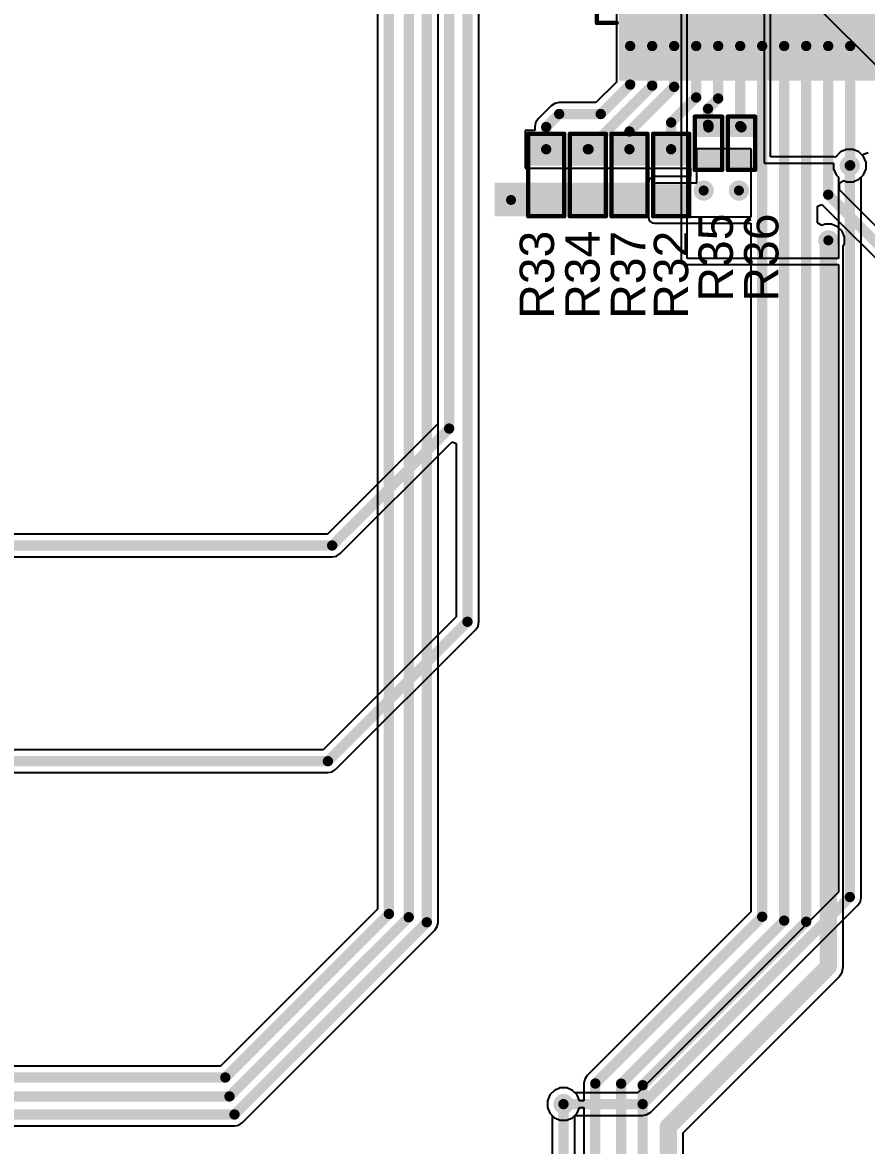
# Model space of a CAD drawing. Header units: millimetres. Extents: x -3 to 175, y -4 to 177.
# Drawn here: x 54.73 to 79.66, y 109.22 to 142.41 of the extents above; entities that cross this region are included whole.
import ezdxf

# ---------------------------------------------------------------- set-up
doc = ezdxf.new("R2010")
doc.units = ezdxf.units.MM
for name, color, linetype in [('BottomLayer', 5, 'Continuous'), ('TopLayer', 1, 'Continuous'), ('TopOverlay', 2, 'Continuous'), ('TopPaste', 8, 'Continuous'), ('TopSolder', 216, 'Continuous'), ('ViaHoleLayer', 16, 'Continuous')]:
    doc.layers.add(name, color=color, linetype=linetype)
doc.styles.add('Arial', font='', dxfattribs={"height": 0.2})
doc.styles.get('Arial').set_extended_font_data('Arial')

# ---------------------------------------------------------------- blocks, each defined once
blk = doc.blocks.new('R___0603_23')
at = {"layer": 'TopLayer'}
for points in [[(-0.381, 0.4445), (-0.381, -0.4445), (-1.143, -0.4445), (-1.143, 0.4445)], [(1.143, 0.4445), (1.143, -0.4445), (0.381, -0.4445), (0.381, 0.4445)]]:
    blk.add_hatch(color=1, dxfattribs=at).paths.add_polyline_path(points)
at = {"layer": 'TopPaste'}
for points in [[(-0.381, 0.4445), (-0.381, -0.4445), (-1.143, -0.4445), (-1.143, 0.4445)], [(1.143, 0.4445), (1.143, -0.4445), (0.381, -0.4445), (0.381, 0.4445)]]:
    blk.add_hatch(color=8, dxfattribs=at).paths.add_polyline_path(points)
at = {"layer": 'TopSolder'}
for points in [[(-0.2794, 0.5461), (-0.2794, -0.5461), (-1.2446, -0.5461), (-1.2446, 0.5461)], [(1.2446, 0.5461), (1.2446, -0.5461), (0.2794, -0.5461), (0.2794, 0.5461)]]:
    blk.add_hatch(color=216, dxfattribs=at).paths.add_polyline_path(points)
at = {"layer": 'TopOverlay', "const_width": 0.127}
for points in [[(-1.2192, -0.5334), (-1.2192, 0.5334)], [(1.2192, 0.5334), (-1.2192, 0.5334)], [(1.2192, -0.5334), (1.2192, 0.5334)], [(1.2192, -0.5334), (-1.2192, -0.5334)]]:
    blk.add_lwpolyline(points, dxfattribs=at)
at = {"layer": 'TopOverlay', "const_width": 0.0635}
for points in [[(-1.25095, 0.5334, 1), (-1.18745, 0.5334, 1)], [(-1.25095, 0.5334, 1), (-1.18745, 0.5334, 1)], [(1.18745, 0.5334, 1), (1.25095, 0.5334, 1)], [(1.18745, 0.5334, 1), (1.25095, 0.5334, 1)], [(-1.25095, -0.5334, 1), (-1.18745, -0.5334, 1)], [(-1.25095, -0.5334, 1), (-1.18745, -0.5334, 1)], [(1.18745, -0.5334, 1), (1.25095, -0.5334, 1)], [(1.18745, -0.5334, 1), (1.25095, -0.5334, 1)]]:
    blk.add_lwpolyline(points, format="xyb", close=True, dxfattribs=at)
blk = doc.blocks.new('R___0603_24')
at = {"layer": 'TopLayer'}
for points in [[(-0.381, 0.4445), (-0.381, -0.4445), (-1.143, -0.4445), (-1.143, 0.4445)], [(1.143, 0.4445), (1.143, -0.4445), (0.381, -0.4445), (0.381, 0.4445)]]:
    blk.add_hatch(color=1, dxfattribs=at).paths.add_polyline_path(points)
at = {"layer": 'TopPaste'}
for points in [[(-0.381, 0.4445), (-0.381, -0.4445), (-1.143, -0.4445), (-1.143, 0.4445)], [(1.143, 0.4445), (1.143, -0.4445), (0.381, -0.4445), (0.381, 0.4445)]]:
    blk.add_hatch(color=8, dxfattribs=at).paths.add_polyline_path(points)
at = {"layer": 'TopSolder'}
for points in [[(-0.2794, 0.5461), (-0.2794, -0.5461), (-1.2446, -0.5461), (-1.2446, 0.5461)], [(1.2446, 0.5461), (1.2446, -0.5461), (0.2794, -0.5461), (0.2794, 0.5461)]]:
    blk.add_hatch(color=216, dxfattribs=at).paths.add_polyline_path(points)
at = {"layer": 'TopOverlay', "const_width": 0.127}
for points in [[(-1.2192, -0.5334), (-1.2192, 0.5334)], [(1.2192, 0.5334), (-1.2192, 0.5334)], [(1.2192, -0.5334), (1.2192, 0.5334)], [(1.2192, -0.5334), (-1.2192, -0.5334)]]:
    blk.add_lwpolyline(points, dxfattribs=at)
at = {"layer": 'TopOverlay', "const_width": 0.0635}
for points in [[(-1.25095, 0.5334, 1), (-1.18745, 0.5334, 1)], [(-1.25095, 0.5334, 1), (-1.18745, 0.5334, 1)], [(1.18745, 0.5334, 1), (1.25095, 0.5334, 1)], [(1.18745, 0.5334, 1), (1.25095, 0.5334, 1)], [(-1.25095, -0.5334, 1), (-1.18745, -0.5334, 1)], [(-1.25095, -0.5334, 1), (-1.18745, -0.5334, 1)], [(1.18745, -0.5334, 1), (1.25095, -0.5334, 1)], [(1.18745, -0.5334, 1), (1.25095, -0.5334, 1)]]:
    blk.add_lwpolyline(points, format="xyb", close=True, dxfattribs=at)
blk = doc.blocks.new('R___0603_25')
at = {"layer": 'TopLayer'}
for points in [[(-0.381, 0.4445), (-0.381, -0.4445), (-1.143, -0.4445), (-1.143, 0.4445)], [(1.143, 0.4445), (1.143, -0.4445), (0.381, -0.4445), (0.381, 0.4445)]]:
    blk.add_hatch(color=1, dxfattribs=at).paths.add_polyline_path(points)
at = {"layer": 'TopPaste'}
for points in [[(-0.381, 0.4445), (-0.381, -0.4445), (-1.143, -0.4445), (-1.143, 0.4445)], [(1.143, 0.4445), (1.143, -0.4445), (0.381, -0.4445), (0.381, 0.4445)]]:
    blk.add_hatch(color=8, dxfattribs=at).paths.add_polyline_path(points)
at = {"layer": 'TopSolder'}
for points in [[(-0.2794, 0.5461), (-0.2794, -0.5461), (-1.2446, -0.5461), (-1.2446, 0.5461)], [(1.2446, 0.5461), (1.2446, -0.5461), (0.2794, -0.5461), (0.2794, 0.5461)]]:
    blk.add_hatch(color=216, dxfattribs=at).paths.add_polyline_path(points)
at = {"layer": 'TopOverlay', "const_width": 0.127}
for points in [[(-1.2192, -0.5334), (-1.2192, 0.5334)], [(1.2192, 0.5334), (-1.2192, 0.5334)], [(1.2192, -0.5334), (1.2192, 0.5334)], [(1.2192, -0.5334), (-1.2192, -0.5334)]]:
    blk.add_lwpolyline(points, dxfattribs=at)
at = {"layer": 'TopOverlay', "const_width": 0.0635}
for points in [[(-1.25095, 0.5334, 1), (-1.18745, 0.5334, 1)], [(-1.25095, 0.5334, 1), (-1.18745, 0.5334, 1)], [(1.18745, 0.5334, 1), (1.25095, 0.5334, 1)], [(1.18745, 0.5334, 1), (1.25095, 0.5334, 1)], [(-1.25095, -0.5334, 1), (-1.18745, -0.5334, 1)], [(-1.25095, -0.5334, 1), (-1.18745, -0.5334, 1)], [(1.18745, -0.5334, 1), (1.25095, -0.5334, 1)], [(1.18745, -0.5334, 1), (1.25095, -0.5334, 1)]]:
    blk.add_lwpolyline(points, format="xyb", close=True, dxfattribs=at)
blk = doc.blocks.new('R___0603_26')
at = {"layer": 'TopLayer'}
for points in [[(-0.381, 0.4445), (-0.381, -0.4445), (-1.143, -0.4445), (-1.143, 0.4445)], [(1.143, 0.4445), (1.143, -0.4445), (0.381, -0.4445), (0.381, 0.4445)]]:
    blk.add_hatch(color=1, dxfattribs=at).paths.add_polyline_path(points)
at = {"layer": 'TopPaste'}
for points in [[(-0.381, 0.4445), (-0.381, -0.4445), (-1.143, -0.4445), (-1.143, 0.4445)], [(1.143, 0.4445), (1.143, -0.4445), (0.381, -0.4445), (0.381, 0.4445)]]:
    blk.add_hatch(color=8, dxfattribs=at).paths.add_polyline_path(points)
at = {"layer": 'TopSolder'}
for points in [[(-0.2794, 0.5461), (-0.2794, -0.5461), (-1.2446, -0.5461), (-1.2446, 0.5461)], [(1.2446, 0.5461), (1.2446, -0.5461), (0.2794, -0.5461), (0.2794, 0.5461)]]:
    blk.add_hatch(color=216, dxfattribs=at).paths.add_polyline_path(points)
at = {"layer": 'TopOverlay', "const_width": 0.127}
for points in [[(-1.2192, -0.5334), (-1.2192, 0.5334)], [(1.2192, 0.5334), (-1.2192, 0.5334)], [(1.2192, -0.5334), (1.2192, 0.5334)], [(1.2192, -0.5334), (-1.2192, -0.5334)]]:
    blk.add_lwpolyline(points, dxfattribs=at)
at = {"layer": 'TopOverlay', "const_width": 0.0635}
for points in [[(-1.25095, 0.5334, 1), (-1.18745, 0.5334, 1)], [(-1.25095, 0.5334, 1), (-1.18745, 0.5334, 1)], [(1.18745, 0.5334, 1), (1.25095, 0.5334, 1)], [(1.18745, 0.5334, 1), (1.25095, 0.5334, 1)], [(-1.25095, -0.5334, 1), (-1.18745, -0.5334, 1)], [(-1.25095, -0.5334, 1), (-1.18745, -0.5334, 1)], [(1.18745, -0.5334, 1), (1.25095, -0.5334, 1)], [(1.18745, -0.5334, 1), (1.25095, -0.5334, 1)]]:
    blk.add_lwpolyline(points, format="xyb", close=True, dxfattribs=at)
blk = doc.blocks.new('SSOP_28_208____49')
at = {"layer": 'TopLayer'}
for points in [[(-4.325, 4.45), (-2.475, 4.45), (-2.475, 4), (-4.325, 4)], [(2.475, 4.45), (4.325, 4.45), (4.325, 4), (2.475, 4)], [(-4.325, 3.8), (-2.475, 3.8), (-2.475, 3.35), (-4.325, 3.35)], [(2.475, 3.8), (4.325, 3.8), (4.325, 3.35), (2.475, 3.35)], [(-4.325, 3.15), (-2.475, 3.15), (-2.475, 2.7), (-4.325, 2.7)], [(2.475, 3.15), (4.325, 3.15), (4.325, 2.7), (2.475, 2.7)], [(-4.325, 2.5), (-2.475, 2.5), (-2.475, 2.05), (-4.325, 2.05)], [(2.475, 2.5), (4.325, 2.5), (4.325, 2.05), (2.475, 2.05)], [(-4.325, 1.85), (-2.475, 1.85), (-2.475, 1.4), (-4.325, 1.4)], [(2.475, 1.85), (4.325, 1.85), (4.325, 1.4), (2.475, 1.4)], [(-4.325, 1.2), (-2.475, 1.2), (-2.475, 0.75), (-4.325, 0.75)], [(2.475, 1.2), (4.325, 1.2), (4.325, 0.75), (2.475, 0.75)], [(-4.325, 0.55), (-2.475, 0.55), (-2.475, 0.1), (-4.325, 0.1)], [(2.475, 0.55), (4.325, 0.55), (4.325, 0.1), (2.475, 0.1)], [(-4.325, -0.1), (-2.475, -0.1), (-2.475, -0.55), (-4.325, -0.55)], [(2.475, -0.1), (4.325, -0.1), (4.325, -0.55), (2.475, -0.55)], [(-4.325, -0.75), (-2.475, -0.75), (-2.475, -1.2), (-4.325, -1.2)], [(2.475, -0.75), (4.325, -0.75), (4.325, -1.2), (2.475, -1.2)], [(-4.325, -1.4), (-2.475, -1.4), (-2.475, -1.85), (-4.325, -1.85)], [(2.475, -1.4), (4.325, -1.4), (4.325, -1.85), (2.475, -1.85)], [(-4.325, -2.05), (-2.475, -2.05), (-2.475, -2.5), (-4.325, -2.5)], [(2.475, -2.05), (4.325, -2.05), (4.325, -2.5), (2.475, -2.5)], [(-4.325, -2.7), (-2.475, -2.7), (-2.475, -3.15), (-4.325, -3.15)], [(2.475, -2.7), (4.325, -2.7), (4.325, -3.15), (2.475, -3.15)], [(-4.325, -3.35), (-2.475, -3.35), (-2.475, -3.8), (-4.325, -3.8)], [(2.475, -3.35), (4.325, -3.35), (4.325, -3.8), (2.475, -3.8)], [(-4.325, -4), (-2.475, -4), (-2.475, -4.45), (-4.325, -4.45)], [(2.475, -4), (4.325, -4), (4.325, -4.45), (2.475, -4.45)]]:
    blk.add_hatch(color=1, dxfattribs=at).paths.add_polyline_path(points)
at = {"layer": 'TopOverlay'}
blk.add_hatch(color=2, dxfattribs=at).paths.add_polyline_path([(-2.667, 3.987), (-2.413, 3.987), (-2.413, 4.444), (-2.667, 4.444)])
at = {"layer": 'TopPaste'}
for points in [[(-4.325, 4.45), (-2.475, 4.45), (-2.475, 4), (-4.325, 4)], [(2.475, 4.45), (4.325, 4.45), (4.325, 4), (2.475, 4)], [(-4.325, 3.8), (-2.475, 3.8), (-2.475, 3.35), (-4.325, 3.35)], [(2.475, 3.8), (4.325, 3.8), (4.325, 3.35), (2.475, 3.35)], [(-4.325, 3.15), (-2.475, 3.15), (-2.475, 2.7), (-4.325, 2.7)], [(2.475, 3.15), (4.325, 3.15), (4.325, 2.7), (2.475, 2.7)], [(-4.325, 2.5), (-2.475, 2.5), (-2.475, 2.05), (-4.325, 2.05)], [(2.475, 2.5), (4.325, 2.5), (4.325, 2.05), (2.475, 2.05)], [(-4.325, 1.85), (-2.475, 1.85), (-2.475, 1.4), (-4.325, 1.4)], [(2.475, 1.85), (4.325, 1.85), (4.325, 1.4), (2.475, 1.4)], [(-4.325, 1.2), (-2.475, 1.2), (-2.475, 0.75), (-4.325, 0.75)], [(2.475, 1.2), (4.325, 1.2), (4.325, 0.75), (2.475, 0.75)], [(-4.325, 0.55), (-2.475, 0.55), (-2.475, 0.1), (-4.325, 0.1)], [(2.475, 0.55), (4.325, 0.55), (4.325, 0.1), (2.475, 0.1)], [(-4.325, -0.1), (-2.475, -0.1), (-2.475, -0.55), (-4.325, -0.55)], [(2.475, -0.1), (4.325, -0.1), (4.325, -0.55), (2.475, -0.55)], [(-4.325, -0.75), (-2.475, -0.75), (-2.475, -1.2), (-4.325, -1.2)], [(2.475, -0.75), (4.325, -0.75), (4.325, -1.2), (2.475, -1.2)], [(-4.325, -1.4), (-2.475, -1.4), (-2.475, -1.85), (-4.325, -1.85)], [(2.475, -1.4), (4.325, -1.4), (4.325, -1.85), (2.475, -1.85)], [(-4.325, -2.05), (-2.475, -2.05), (-2.475, -2.5), (-4.325, -2.5)], [(2.475, -2.05), (4.325, -2.05), (4.325, -2.5), (2.475, -2.5)], [(-4.325, -2.7), (-2.475, -2.7), (-2.475, -3.15), (-4.325, -3.15)], [(2.475, -2.7), (4.325, -2.7), (4.325, -3.15), (2.475, -3.15)], [(-4.325, -3.35), (-2.475, -3.35), (-2.475, -3.8), (-4.325, -3.8)], [(2.475, -3.35), (4.325, -3.35), (4.325, -3.8), (2.475, -3.8)], [(-4.325, -4), (-2.475, -4), (-2.475, -4.45), (-4.325, -4.45)], [(2.475, -4), (4.325, -4), (4.325, -4.45), (2.475, -4.45)]]:
    blk.add_hatch(color=8, dxfattribs=at).paths.add_polyline_path(points)
at = {"layer": 'TopSolder'}
for points in [[(-4.427, 4.552), (-2.373, 4.552), (-2.373, 3.898), (-4.427, 3.898)], [(2.373, 4.552), (4.427, 4.552), (4.427, 3.898), (2.373, 3.898)], [(-4.427, 3.902), (-2.373, 3.902), (-2.373, 3.248), (-4.427, 3.248)], [(2.373, 3.902), (4.427, 3.902), (4.427, 3.248), (2.373, 3.248)], [(-4.427, 3.252), (-2.373, 3.252), (-2.373, 2.598), (-4.427, 2.598)], [(2.373, 3.252), (4.427, 3.252), (4.427, 2.598), (2.373, 2.598)], [(-4.427, 2.602), (-2.373, 2.602), (-2.373, 1.948), (-4.427, 1.948)], [(2.373, 2.602), (4.427, 2.602), (4.427, 1.948), (2.373, 1.948)], [(-4.427, 1.952), (-2.373, 1.952), (-2.373, 1.298), (-4.427, 1.298)], [(2.373, 1.952), (4.427, 1.952), (4.427, 1.298), (2.373, 1.298)], [(-4.427, 1.302), (-2.373, 1.302), (-2.373, 0.648), (-4.427, 0.648)], [(2.373, 1.302), (4.427, 1.302), (4.427, 0.648), (2.373, 0.648)], [(-4.427, 0.652), (-2.373, 0.652), (-2.373, -0.002), (-4.427, -0.002)], [(2.373, 0.652), (4.427, 0.652), (4.427, -0.002), (2.373, -0.002)], [(-4.427, 0.002), (-2.373, 0.002), (-2.373, -0.652), (-4.427, -0.652)], [(2.373, 0.002), (4.427, 0.002), (4.427, -0.652), (2.373, -0.652)], [(-4.427, -0.648), (-2.373, -0.648), (-2.373, -1.302), (-4.427, -1.302)], [(2.373, -0.648), (4.427, -0.648), (4.427, -1.302), (2.373, -1.302)], [(-4.427, -1.298), (-2.373, -1.298), (-2.373, -1.952), (-4.427, -1.952)], [(2.373, -1.298), (4.427, -1.298), (4.427, -1.952), (2.373, -1.952)], [(-4.427, -1.948), (-2.373, -1.948), (-2.373, -2.602), (-4.427, -2.602)], [(2.373, -1.948), (4.427, -1.948), (4.427, -2.602), (2.373, -2.602)], [(-4.427, -2.598), (-2.373, -2.598), (-2.373, -3.252), (-4.427, -3.252)], [(2.373, -2.598), (4.427, -2.598), (4.427, -3.252), (2.373, -3.252)], [(-4.427, -3.248), (-2.373, -3.248), (-2.373, -3.902), (-4.427, -3.902)], [(2.373, -3.248), (4.427, -3.248), (4.427, -3.902), (2.373, -3.902)], [(-4.427, -3.898), (-2.373, -3.898), (-2.373, -4.552), (-4.427, -4.552)], [(2.373, -3.898), (4.427, -3.898), (4.427, -4.552), (2.373, -4.552)]]:
    blk.add_hatch(color=216, dxfattribs=at).paths.add_polyline_path(points)
at = {"layer": 'TopOverlay'}
for points, const_width in [([(2.718, 5.207), (-2.718, 5.207)], 0.127), ([(-2.718, 4.623), (-2.718, 5.207)], 0.127), ([(2.718, 4.623), (2.718, 5.207)], 0.127), ([(-4.343, 4.115), (-4.343, 4.369)], 0.2), ([(-4.216, 4.242), (-4.343, 4.369)], 0.2), ([(-4.343, 4.115), (-4.216, 4.242)], 0.2), ([(-2.718, -5.207), (-2.718, -4.623)], 0.127), ([(2.718, -5.207), (2.718, -4.623)], 0.127), ([(2.718, -5.207), (-2.718, -5.207)], 0.127)]:
    blk.add_lwpolyline(points, dxfattribs=dict(at, const_width=const_width))
for points, const_width in [([(-2.75, 5.207, 1), (-2.686, 5.207, 1)], 0.0635), ([(-2.75, 5.207, 1), (-2.686, 5.207, 1)], 0.0635), ([(2.686, 5.207, 1), (2.75, 5.207, 1)], 0.0635), ([(2.686, 5.207, 1), (2.75, 5.207, 1)], 0.0635), ([(-2.75, 4.623, 1), (-2.686, 4.623, 1)], 0.0635), ([(2.686, 4.623, 1), (2.75, 4.623, 1)], 0.0635), ([(-4.393, 4.369, 1), (-4.293, 4.369, 1)], 0.1), ([(-4.393, 4.369, 1), (-4.293, 4.369, 1)], 0.1), ([(-4.266, 4.242, 1), (-4.166, 4.242, 1)], 0.1), ([(-4.266, 4.242, 1), (-4.166, 4.242, 1)], 0.1), ([(-4.393, 4.115, 1), (-4.293, 4.115, 1)], 0.1), ([(-4.393, 4.115, 1), (-4.293, 4.115, 1)], 0.1), ([(-2.75, -4.623, 1), (-2.686, -4.623, 1)], 0.0635), ([(2.686, -4.623, 1), (2.75, -4.623, 1)], 0.0635), ([(-2.75, -5.207, 1), (-2.686, -5.207, 1)], 0.0635), ([(-2.75, -5.207, 1), (-2.686, -5.207, 1)], 0.0635), ([(2.686, -5.207, 1), (2.75, -5.207, 1)], 0.0635), ([(2.686, -5.207, 1), (2.75, -5.207, 1)], 0.0635)]:
    blk.add_lwpolyline(points, format="xyb", close=True, dxfattribs=dict(at, const_width=const_width))
blk = doc.blocks.new('R___0402_64')
at = {"layer": 'TopLayer'}
for points in [[(-0.699, -0.318), (-0.699, 0.317), (-0.241, 0.317), (-0.241, -0.318)], [(0.241, -0.318), (0.241, 0.317), (0.699, 0.317), (0.699, -0.318)]]:
    blk.add_hatch(color=1, dxfattribs=at).paths.add_polyline_path(points)
at = {"layer": 'TopPaste'}
for points in [[(-0.699, -0.318), (-0.699, 0.317), (-0.241, 0.317), (-0.241, -0.318)], [(0.241, -0.318), (0.241, 0.317), (0.699, 0.317), (0.699, -0.318)]]:
    blk.add_hatch(color=8, dxfattribs=at).paths.add_polyline_path(points)
at = {"layer": 'TopSolder'}
for points in [[(-0.754, -0.373), (-0.754, 0.373), (-0.186, 0.373), (-0.186, -0.373)], [(0.186, -0.373), (0.186, 0.373), (0.754, 0.373), (0.754, -0.373)]]:
    blk.add_hatch(color=216, dxfattribs=at).paths.add_polyline_path(points)
at = {"layer": 'TopOverlay'}
for points, const_width in [([(-0.787, -0.406), (-0.787, 0.406)], 0.127), ([(0.787, 0.406), (-0.787, 0.406)], 0.127), ([(0.787, -0.406), (0.787, 0.406)], 0.127), ([(0.787, -0.406), (-0.787, -0.406)], 0.127), ([(0.813, -0.432), (-0.813, -0.432)], 0.00323)]:
    blk.add_lwpolyline(points, dxfattribs=dict(at, const_width=const_width))
for points, const_width in [([(-0.819, 0.406, 1), (-0.756, 0.406, 1)], 0.0635), ([(-0.819, 0.406, 1), (-0.756, 0.406, 1)], 0.0635), ([(0.756, 0.406, 1), (0.819, 0.406, 1)], 0.0635), ([(0.756, 0.406, 1), (0.819, 0.406, 1)], 0.0635), ([(-0.819, -0.406, 1), (-0.756, -0.406, 1)], 0.0635), ([(-0.819, -0.406, 1), (-0.756, -0.406, 1)], 0.0635), ([(-0.814, -0.432, 1), (-0.812, -0.432, 1)], 0.00161), ([(0.756, -0.406, 1), (0.819, -0.406, 1)], 0.0635), ([(0.756, -0.406, 1), (0.819, -0.406, 1)], 0.0635), ([(0.812, -0.432, 1), (0.814, -0.432, 1)], 0.00161)]:
    blk.add_lwpolyline(points, format="xyb", close=True, dxfattribs=dict(at, const_width=const_width))
blk = doc.blocks.new('R___0402_65')
at = {"layer": 'TopLayer'}
for points in [[(-0.699, -0.318), (-0.699, 0.317), (-0.241, 0.317), (-0.241, -0.318)], [(0.241, -0.318), (0.241, 0.317), (0.699, 0.317), (0.699, -0.318)]]:
    blk.add_hatch(color=1, dxfattribs=at).paths.add_polyline_path(points)
at = {"layer": 'TopPaste'}
for points in [[(-0.699, -0.318), (-0.699, 0.317), (-0.241, 0.317), (-0.241, -0.318)], [(0.241, -0.318), (0.241, 0.317), (0.699, 0.317), (0.699, -0.318)]]:
    blk.add_hatch(color=8, dxfattribs=at).paths.add_polyline_path(points)
at = {"layer": 'TopSolder'}
for points in [[(-0.754, -0.373), (-0.754, 0.373), (-0.186, 0.373), (-0.186, -0.373)], [(0.186, -0.373), (0.186, 0.373), (0.754, 0.373), (0.754, -0.373)]]:
    blk.add_hatch(color=216, dxfattribs=at).paths.add_polyline_path(points)
at = {"layer": 'TopOverlay'}
for points, const_width in [([(-0.787, -0.406), (-0.787, 0.406)], 0.127), ([(0.787, 0.406), (-0.787, 0.406)], 0.127), ([(0.787, -0.406), (0.787, 0.406)], 0.127), ([(0.787, -0.406), (-0.787, -0.406)], 0.127), ([(0.813, -0.432), (-0.813, -0.432)], 0.00323)]:
    blk.add_lwpolyline(points, dxfattribs=dict(at, const_width=const_width))
for points, const_width in [([(-0.819, 0.406, 1), (-0.756, 0.406, 1)], 0.0635), ([(-0.819, 0.406, 1), (-0.756, 0.406, 1)], 0.0635), ([(0.756, 0.406, 1), (0.819, 0.406, 1)], 0.0635), ([(0.756, 0.406, 1), (0.819, 0.406, 1)], 0.0635), ([(-0.819, -0.406, 1), (-0.756, -0.406, 1)], 0.0635), ([(-0.819, -0.406, 1), (-0.756, -0.406, 1)], 0.0635), ([(-0.814, -0.432, 1), (-0.812, -0.432, 1)], 0.00161), ([(0.756, -0.406, 1), (0.819, -0.406, 1)], 0.0635), ([(0.756, -0.406, 1), (0.819, -0.406, 1)], 0.0635), ([(0.812, -0.432, 1), (0.814, -0.432, 1)], 0.00161)]:
    blk.add_lwpolyline(points, format="xyb", close=True, dxfattribs=dict(at, const_width=const_width))

msp = doc.modelspace()

# ---------------------------------------------------------------- hatches: boundary and pattern name
at = {"layer": 'BottomLayer'}
h = msp.add_hatch(color=5, dxfattribs=at)
edge = h.paths.add_edge_path()
edge.add_arc((79.172, 138.176), 0.3, 0, 360)
h = msp.add_hatch(color=5, dxfattribs=at)
edge = h.paths.add_edge_path()
edge.add_arc((74.854, 137.439), 0.3, 0, 360)
h = msp.add_hatch(color=5, dxfattribs=at)
edge = h.paths.add_edge_path()
edge.add_arc((75.895, 137.439), 0.3, 0, 360)
h = msp.add_hatch(color=5, dxfattribs=at)
edge = h.paths.add_edge_path()
edge.add_arc((69.164, 137.16), 0.3, 0, 360)
h = msp.add_hatch(color=5, dxfattribs=at)
edge = h.paths.add_edge_path()
edge.add_arc((78.537, 135.966), 0.3, 0, 360)
h = msp.add_hatch(color=5, dxfattribs=at)
edge = h.paths.add_edge_path()
edge.add_arc((70.714, 110.44), 0.3, 0, 360)
at = {"layer": 'TopLayer'}
h = msp.add_hatch(color=1, dxfattribs=at)
edge = h.paths.add_edge_path()
edge.add_arc((79.172, 138.176), 0.3, 0, 360)
h = msp.add_hatch(color=1, dxfattribs=at)
edge = h.paths.add_edge_path()
edge.add_arc((74.854, 137.439), 0.3, 0, 360)
h = msp.add_hatch(color=1, dxfattribs=at)
edge = h.paths.add_edge_path()
edge.add_arc((75.895, 137.439), 0.3, 0, 360)
msp.add_hatch(color=1, dxfattribs=at).paths.add_polyline_path([(68.682, 136.677), (73.127, 136.677), (73.127, 137.668), (68.682, 137.668)])
h = msp.add_hatch(color=1, dxfattribs=at)
edge = h.paths.add_edge_path()
edge.add_arc((69.164, 137.16), 0.3, 0, 360)
h = msp.add_hatch(color=1, dxfattribs=at)
edge = h.paths.add_edge_path()
edge.add_arc((78.537, 135.966), 0.3, 0, 360)
h = msp.add_hatch(color=1, dxfattribs=at)
edge = h.paths.add_edge_path()
edge.add_arc((70.714, 110.44), 0.3, 0, 360)
at = {"layer": 'ViaHoleLayer'}
h = msp.add_hatch(color=16, dxfattribs=at)
edge = h.paths.add_edge_path()
edge.add_arc((79.172, 138.176), 0.15, 0, 360)
h = msp.add_hatch(color=16, dxfattribs=at)
edge = h.paths.add_edge_path()
edge.add_arc((74.854, 137.439), 0.15, 0, 360)
h = msp.add_hatch(color=16, dxfattribs=at)
edge = h.paths.add_edge_path()
edge.add_arc((75.895, 137.439), 0.15, 0, 360)
h = msp.add_hatch(color=16, dxfattribs=at)
edge = h.paths.add_edge_path()
edge.add_arc((69.164, 137.16), 0.15, 0, 360)
h = msp.add_hatch(color=16, dxfattribs=at)
edge = h.paths.add_edge_path()
edge.add_arc((78.537, 135.966), 0.15, 0, 360)
h = msp.add_hatch(color=16, dxfattribs=at)
edge = h.paths.add_edge_path()
edge.add_arc((70.714, 110.44), 0.15, 0, 360)

# ---------------------------------------------------------------- linework, layer by layer
at = {"layer": 'BottomLayer'}
for p, q in [((74.19, 145.618), (74.19, 135.433)), ((74.371, 135.433), (74.371, 145.618)), ((76.644, 145.521), (76.644, 138.252)), ((76.826, 138.433), (76.826, 145.521)), ((65.221, 144.729), (65.221, 116.2)), ((67.012, 115.814), (67.012, 144.11)), ((77.659, 143.423), (80.357, 140.726)), ((78.694, 138.433), (76.826, 138.433)), ((78.756, 138.421), (78.694, 138.433)), ((78.767, 138.447), (78.756, 138.421)), ((78.901, 138.581), (78.767, 138.447)), ((79.077, 138.654), (78.901, 138.581)), ((79.267, 138.654), (79.077, 138.654)), ((79.442, 138.581), (79.267, 138.654)), ((79.577, 138.447), (79.442, 138.581)), ((79.65, 138.271), (79.577, 138.447)), ((76.644, 138.252), (78.694, 138.252)), ((78.694, 138.252), (78.694, 138.081)), ((78.694, 138.081), (78.767, 137.905)), ((79.577, 137.905), (79.65, 138.081)), ((79.65, 138.081), (79.65, 138.271)), ((78.767, 137.905), (78.835, 137.837)), ((78.835, 137.837), (78.835, 135.433)), ((79.508, 137.837), (79.577, 137.905)), ((79.508, 116.561), (79.508, 137.837)), ((74.19, 135.433), (74.204, 135.363)), ((78.835, 135.433), (74.371, 135.433)), ((74.204, 135.363), (74.243, 135.305)), ((74.243, 135.305), (74.302, 135.265)), ((74.302, 135.265), (74.371, 135.252)), ((74.371, 135.252), (78.835, 135.252)), ((78.835, 135.252), (78.835, 116.7)), ((78.835, 116.7), (72.911, 110.776)), ((79.483, 116.432), (79.508, 116.561)), ((65.221, 116.2), (60.584, 111.563)), ((73.289, 110.202), (79.41, 116.323)), ((79.41, 116.323), (79.483, 116.432)), ((61.234, 109.896), (66.913, 115.576)), ((66.913, 115.576), (66.986, 115.685)), ((66.986, 115.685), (67.012, 115.814)), ((60.584, 111.563), (26.572, 111.563)), ((70.619, 110.917), (70.443, 110.845)), ((70.809, 110.917), (70.619, 110.917)), ((70.984, 110.845), (70.809, 110.917)), ((70.309, 110.71), (70.236, 110.535)), ((70.236, 110.535), (70.236, 110.345)), ((70.443, 110.845), (70.309, 110.71)), ((71.053, 110.776), (70.984, 110.845)), ((72.911, 110.776), (71.053, 110.776)), ((70.236, 110.345), (70.309, 110.169)), ((73.18, 110.129), (73.289, 110.202)), ((61.125, 109.823), (61.234, 109.896)), ((70.309, 110.169), (70.443, 110.035)), ((70.443, 110.035), (70.619, 109.962)), ((70.619, 109.962), (70.809, 109.962)), ((70.809, 109.962), (70.984, 110.035)), ((70.984, 110.035), (71.053, 110.103)), ((71.053, 110.103), (73.051, 110.103)), ((73.051, 110.103), (73.18, 110.129)), ((17.996, 109.798), (60.996, 109.798)), ((60.996, 109.798), (61.125, 109.823))]:
    msp.add_line(p, q, dxfattribs=at)
for points, const_width in [([(65.557, 116.061), (65.557, 144.729)], 0.305), ([(66.142, 115.963), (66.142, 144.526)], 0.305), ([(66.675, 115.814), (66.675, 144.25)], 0.305), ([(77.902, 143.84), (80.823, 140.919)], 0.559), ([(79.172, 116.561), (79.172, 138.176)], 0.305), ([(73.051, 110.44), (79.172, 116.561)], 0.305), ([(60.723, 111.227), (65.557, 116.061)], 0.305), ([(60.847, 110.668), (66.142, 115.963)], 0.305), ([(60.996, 110.134), (66.675, 115.814)], 0.305), ([(17.148, 111.227), (60.723, 111.227)], 0.305), ([(17.272, 110.668), (60.847, 110.668)], 0.305), ([(70.714, 110.44), (73.051, 110.44)], 0.305), ([(17.856, 110.134), (60.996, 110.134)], 0.305)]:
    msp.add_lwpolyline(points, dxfattribs=dict(at, const_width=const_width))
at = {"layer": 'BottomLayer', "const_width": 0.152}
for points in [[(79.096, 138.176, 1), (79.248, 138.176, 1)], [(79.096, 116.561, 1), (79.248, 116.561, 1)], [(79.096, 116.561, 1), (79.248, 116.561, 1)], [(65.481, 116.061, 1), (65.634, 116.061, 1)], [(65.481, 116.061, 1), (65.634, 116.061, 1)], [(66.065, 115.963, 1), (66.218, 115.963, 1)], [(66.065, 115.963, 1), (66.218, 115.963, 1)], [(66.599, 115.814, 1), (66.751, 115.814, 1)], [(66.599, 115.814, 1), (66.751, 115.814, 1)], [(60.647, 111.227, 1), (60.799, 111.227, 1)], [(60.647, 111.227, 1), (60.799, 111.227, 1)], [(60.77, 110.668, 1), (60.923, 110.668, 1)], [(60.77, 110.668, 1), (60.923, 110.668, 1)], [(70.637, 110.44, 1), (70.79, 110.44, 1)], [(72.975, 110.44, 1), (73.127, 110.44, 1)], [(72.975, 110.44, 1), (73.127, 110.44, 1)], [(60.92, 110.134, 1), (61.072, 110.134, 1)], [(60.92, 110.134, 1), (61.072, 110.134, 1)]]:
    msp.add_lwpolyline(points, format="xyb", close=True, dxfattribs=at)
at = {"layer": 'TopLayer'}
for p, q in [((68.213, 124.696), (68.213, 161.59)), ((66.999, 150.779), (66.999, 130.543)), ((72.28, 142.813), (72.28, 140.644)), ((72.28, 140.644), (71.673, 140.037)), ((70.349, 139.938), (69.964, 139.554)), ((70.458, 140.011), (70.349, 139.938)), ((70.587, 140.037), (70.458, 140.011)), ((71.673, 140.037), (70.587, 140.037)), ((69.891, 139.444), (69.866, 139.316)), ((69.964, 139.554), (69.891, 139.444)), ((69.866, 139.217), (69.58, 139.217)), ((69.58, 139.217), (69.58, 138.1)), ((69.866, 139.316), (69.866, 139.217)), ((74.651, 137.668), (74.651, 138.684)), ((74.651, 138.684), (76.246, 138.684)), ((76.246, 138.684), (76.246, 136.652)), ((79.568, 138.455), (79.577, 138.514)), ((79.577, 138.447), (79.568, 138.455)), ((79.577, 138.514), (79.713, 138.559)), ((79.65, 138.271), (79.577, 138.447)), ((69.58, 138.1), (74.469, 138.1)), ((74.469, 138.1), (74.469, 137.849)), ((79.577, 137.905), (79.65, 138.081)), ((79.65, 138.081), (79.65, 138.271)), ((73.278, 137.796), (73.239, 137.737)), ((73.337, 137.835), (73.278, 137.796)), ((73.406, 137.849), (73.337, 137.835)), ((74.469, 137.849), (73.406, 137.849)), ((79.267, 137.698), (79.442, 137.771)), ((79.442, 137.771), (79.577, 137.905)), ((73.239, 137.737), (73.225, 137.668)), ((73.225, 137.668), (73.225, 136.652)), ((73.406, 136.652), (73.406, 137.668)), ((73.406, 137.668), (74.651, 137.668)), ((78.869, 137.647), (78.996, 137.731)), ((78.869, 137.456), (78.869, 137.647)), ((94.802, 121.523), (78.869, 137.456)), ((78.996, 137.731), (79.077, 137.698)), ((79.077, 137.698), (79.267, 137.698)), ((78.219, 136.974), (78.346, 137.027)), ((78.219, 136.489), (78.219, 136.974)), ((78.346, 137.027), (94.228, 121.146)), ((73.225, 136.652), (73.239, 136.583)), ((73.239, 136.583), (73.278, 136.524)), ((73.278, 136.524), (73.337, 136.485)), ((73.337, 136.485), (73.406, 136.471)), ((76.246, 136.652), (73.406, 136.652)), ((73.406, 136.471), (76.246, 136.471)), ((76.246, 136.471), (76.246, 116.118)), ((78.346, 136.405), (78.219, 136.489)), ((78.442, 136.444), (78.346, 136.405)), ((78.632, 136.444), (78.442, 136.444)), ((78.807, 136.371), (78.632, 136.444)), ((78.942, 136.237), (78.807, 136.371)), ((79.015, 136.061), (78.942, 136.237)), ((78.977, 135.781), (79.015, 135.871)), ((78.977, 114.503), (78.977, 135.781)), ((79.015, 135.871), (79.015, 136.061)), ((66.999, 130.543), (63.742, 127.286)), ((64.119, 126.711), (67.423, 130.015)), ((67.423, 130.015), (67.54, 129.966)), ((67.54, 129.966), (67.54, 124.836)), ((63.742, 127.286), (18.828, 127.286)), ((18.926, 126.612), (63.881, 126.612)), ((63.881, 126.612), (64.01, 126.638)), ((64.01, 126.638), (64.119, 126.711)), ((67.54, 124.836), (63.615, 120.911)), ((68.115, 124.458), (68.188, 124.568)), ((68.188, 124.568), (68.213, 124.696)), ((63.992, 120.336), (68.115, 124.458)), ((63.615, 120.911), (22.584, 120.911)), ((22.584, 120.237), (63.754, 120.237)), ((63.754, 120.237), (63.883, 120.263)), ((63.883, 120.263), (63.992, 120.336)), ((76.246, 116.118), (71.415, 111.287)), ((74.253, 109.596), (78.848, 114.192)), ((78.848, 114.192), (78.944, 114.335)), ((78.944, 114.335), (78.977, 114.503)), ((71.415, 111.287), (71.342, 111.178)), ((70.619, 110.917), (70.443, 110.845)), ((70.809, 110.917), (70.619, 110.917)), ((70.984, 110.845), (70.809, 110.917)), ((71.342, 111.178), (71.317, 111.049)), ((71.317, 111.049), (71.317, 110.539)), ((70.309, 110.71), (70.236, 110.535)), ((70.236, 110.535), (70.236, 110.345)), ((70.443, 110.845), (70.309, 110.71)), ((71.119, 110.71), (70.984, 110.845)), ((71.191, 110.535), (71.119, 110.71)), ((71.317, 110.539), (71.191, 110.535)), ((70.236, 110.345), (70.309, 110.169)), ((71.119, 110.169), (71.191, 110.345)), ((71.191, 110.345), (71.317, 110.341)), ((71.317, 110.341), (71.317, 98.47)), ((70.309, 110.169), (70.377, 110.101)), ((70.377, 110.101), (70.377, 98.387)), ((71.05, 110.101), (71.119, 110.169)), ((71.05, 98.247), (71.05, 110.101)), ((74.253, 97.668), (74.253, 109.596))]:
    msp.add_line(p, q, dxfattribs=at)
for points, const_width in [([(67.335, 130.404), (67.335, 161.881)], 0.305), ([(67.877, 124.696), (67.877, 161.73)], 0.305), ([(75.933, 141.71), (75.933, 143.599)], 0.305), ([(75.283, 141.71), (75.283, 143.157)], 0.305), ([(72.683, 140.57), (72.683, 141.71)], 0.305), ([(73.333, 140.538), (73.333, 141.71)], 0.305), ([(73.983, 140.505), (73.983, 141.71)], 0.305), ([(74.633, 140.19), (74.633, 141.71)], 0.305), ([(75.283, 140.158), (75.283, 141.71)], 0.305), ([(75.933, 139.345), (75.933, 141.71)], 0.305), ([(76.583, 115.978), (76.583, 141.71)], 0.305), ([(77.233, 115.863), (77.233, 141.71)], 0.305), ([(77.883, 115.83), (77.883, 141.71)], 0.305), ([(78.533, 137.316), (78.533, 141.71)], 0.305), ([(79.183, 138.187), (79.183, 141.71)], 0.305), ([(71.453, 138.659), (73.333, 140.538)], 0.305), ([(71.812, 139.7), (72.683, 140.57)], 0.305), ([(72.662, 139.185), (73.983, 140.505)], 0.305), ([(73.892, 139.45), (74.633, 140.19)], 0.305), ([(74.981, 139.856), (75.283, 140.158)], 0.305), ([(70.202, 139.316), (70.587, 139.7)], 0.305), ([(70.587, 139.7), (71.812, 139.7)], 0.305), ([(74.981, 139.382), (74.981, 139.856)], 0.305), ([(70.202, 138.659), (70.202, 139.316)], 0.305), ([(73.892, 138.659), (73.892, 139.45)], 0.305), ([(74.981, 139.382), (74.995, 139.368)], 0.305), ([(74.995, 139.306), (74.995, 139.368)], 0.305), ([(75.933, 139.345), (75.971, 139.306)], 0.305), ([(72.662, 138.659), (72.662, 139.185)], 0.305), ([(71.432, 138.659), (71.453, 138.659)], 0.305), ([(79.172, 138.176), (79.183, 138.187)], 0.305), ([(78.533, 137.316), (94.564, 121.285)], 0.305), ([(78.537, 114.503), (78.537, 135.966)], 0.508), ([(63.881, 126.949), (67.335, 130.404)], 0.305), ([(18.339, 126.949), (63.881, 126.949)], 0.305), ([(63.754, 120.574), (67.877, 124.696)], 0.305), ([(21.844, 120.574), (63.754, 120.574)], 0.305), ([(71.653, 111.049), (76.583, 115.978)], 0.305), ([(72.415, 111.045), (77.233, 115.863)], 0.305), ([(73.052, 110.999), (77.883, 115.83)], 0.305), ([(73.812, 109.779), (78.537, 114.503)], 0.508), ([(71.653, 98.131), (71.653, 111.049)], 0.305), ([(72.415, 95.148), (72.415, 111.045)], 0.305), ([(73.052, 87.565), (73.052, 110.999)], 0.305), ([(70.714, 98.247), (70.714, 110.44)], 0.305), ([(73.812, 97.485), (73.812, 109.779)], 0.508)]:
    msp.add_lwpolyline(points, dxfattribs=dict(at, const_width=const_width))
for points, const_width in [([(72.607, 141.71, 1), (72.759, 141.71, 1)], 0.152), ([(73.257, 141.71, 1), (73.409, 141.71, 1)], 0.152), ([(73.907, 141.71, 1), (74.059, 141.71, 1)], 0.152), ([(74.557, 141.71, 1), (74.709, 141.71, 1)], 0.152), ([(75.207, 141.71, 1), (75.359, 141.71, 1)], 0.152), ([(75.207, 141.71, 1), (75.359, 141.71, 1)], 0.152), ([(75.857, 141.71, 1), (76.009, 141.71, 1)], 0.152), ([(75.857, 141.71, 1), (76.009, 141.71, 1)], 0.152), ([(76.507, 141.71, 1), (76.659, 141.71, 1)], 0.152), ([(77.157, 141.71, 1), (77.309, 141.71, 1)], 0.152), ([(77.807, 141.71, 1), (77.959, 141.71, 1)], 0.152), ([(78.457, 141.71, 1), (78.609, 141.71, 1)], 0.152), ([(79.107, 141.71, 1), (79.259, 141.71, 1)], 0.152), ([(72.607, 140.57, 1), (72.759, 140.57, 1)], 0.152), ([(72.607, 140.57, 1), (72.759, 140.57, 1)], 0.152), ([(73.257, 140.538, 1), (73.409, 140.538, 1)], 0.152), ([(73.257, 140.538, 1), (73.409, 140.538, 1)], 0.152), ([(73.907, 140.505, 1), (74.059, 140.505, 1)], 0.152), ([(73.907, 140.505, 1), (74.059, 140.505, 1)], 0.152), ([(74.557, 140.19, 1), (74.709, 140.19, 1)], 0.152), ([(74.557, 140.19, 1), (74.709, 140.19, 1)], 0.152), ([(75.207, 140.158, 1), (75.359, 140.158, 1)], 0.152), ([(75.207, 140.158, 1), (75.359, 140.158, 1)], 0.152), ([(70.51, 139.7, 1), (70.663, 139.7, 1)], 0.152), ([(70.51, 139.7, 1), (70.663, 139.7, 1)], 0.152), ([(71.736, 139.7, 1), (71.889, 139.7, 1)], 0.152), ([(71.736, 139.7, 1), (71.889, 139.7, 1)], 0.152), ([(74.905, 139.856, 1), (75.057, 139.856, 1)], 0.152), ([(74.905, 139.856, 1), (75.057, 139.856, 1)], 0.152), ([(70.126, 139.316, 1), (70.278, 139.316, 1)], 0.152), ([(70.126, 139.316, 1), (70.278, 139.316, 1)], 0.152), ([(73.816, 139.45, 1), (73.969, 139.45, 1)], 0.152), ([(73.816, 139.45, 1), (73.969, 139.45, 1)], 0.152), ([(74.905, 139.382, 1), (75.057, 139.382, 1)], 0.152), ([(74.905, 139.382, 1), (75.057, 139.382, 1)], 0.152), ([(74.919, 139.368, 1), (75.072, 139.368, 1)], 0.152), ([(74.919, 139.368, 1), (75.072, 139.368, 1)], 0.152), ([(74.919, 139.306, 1), (75.072, 139.306, 1)], 0.152), ([(75.857, 139.345, 1), (76.009, 139.345, 1)], 0.152), ([(75.857, 139.345, 1), (76.009, 139.345, 1)], 0.152), ([(75.895, 139.306, 1), (76.048, 139.306, 1)], 0.152), ([(72.586, 139.185, 1), (72.738, 139.185, 1)], 0.152), ([(72.586, 139.185, 1), (72.738, 139.185, 1)], 0.152), ([(70.126, 138.659, 1), (70.278, 138.659, 1)], 0.152), ([(71.356, 138.659, 1), (71.508, 138.659, 1)], 0.152), ([(71.377, 138.659, 1), (71.53, 138.659, 1)], 0.152), ([(71.377, 138.659, 1), (71.53, 138.659, 1)], 0.152), ([(72.586, 138.659, 1), (72.738, 138.659, 1)], 0.152), ([(73.816, 138.659, 1), (73.969, 138.659, 1)], 0.152), ([(79.096, 138.176, 1), (79.248, 138.176, 1)], 0.152), ([(79.107, 138.187, 1), (79.259, 138.187, 1)], 0.152), ([(79.107, 138.187, 1), (79.259, 138.187, 1)], 0.152), ([(78.457, 137.316, 1), (78.609, 137.316, 1)], 0.152), ([(78.457, 137.316, 1), (78.609, 137.316, 1)], 0.152), ([(78.41, 135.966, 1), (78.664, 135.966, 1)], 0.254), ([(67.259, 130.404, 1), (67.412, 130.404, 1)], 0.152), ([(67.259, 130.404, 1), (67.412, 130.404, 1)], 0.152), ([(63.805, 126.949, 1), (63.957, 126.949, 1)], 0.152), ([(63.805, 126.949, 1), (63.957, 126.949, 1)], 0.152), ([(67.8, 124.696, 1), (67.953, 124.696, 1)], 0.152), ([(67.8, 124.696, 1), (67.953, 124.696, 1)], 0.152), ([(63.678, 120.574, 1), (63.83, 120.574, 1)], 0.152), ([(63.678, 120.574, 1), (63.83, 120.574, 1)], 0.152), ([(76.507, 115.978, 1), (76.659, 115.978, 1)], 0.152), ([(76.507, 115.978, 1), (76.659, 115.978, 1)], 0.152), ([(77.157, 115.863, 1), (77.309, 115.863, 1)], 0.152), ([(77.157, 115.863, 1), (77.309, 115.863, 1)], 0.152), ([(77.807, 115.83, 1), (77.959, 115.83, 1)], 0.152), ([(77.807, 115.83, 1), (77.959, 115.83, 1)], 0.152), ([(78.41, 114.503, 1), (78.664, 114.503, 1)], 0.254), ([(78.41, 114.503, 1), (78.664, 114.503, 1)], 0.254), ([(71.577, 111.049, 1), (71.73, 111.049, 1)], 0.152), ([(71.577, 111.049, 1), (71.73, 111.049, 1)], 0.152), ([(72.339, 111.045, 1), (72.492, 111.045, 1)], 0.152), ([(72.339, 111.045, 1), (72.492, 111.045, 1)], 0.152), ([(72.976, 110.999, 1), (73.128, 110.999, 1)], 0.152), ([(72.976, 110.999, 1), (73.128, 110.999, 1)], 0.152), ([(70.637, 110.44, 1), (70.79, 110.44, 1)], 0.152), ([(73.685, 109.779, 1), (73.939, 109.779, 1)], 0.254), ([(73.685, 109.779, 1), (73.939, 109.779, 1)], 0.254)]:
    msp.add_lwpolyline(points, format="xyb", close=True, dxfattribs=dict(at, const_width=const_width))

# ---------------------------------------------------------------- block references
at = {"rotation": 270}
for name, p in [('SSOP_28_208____49', (76.908, 145.11)), ('R___0402_65', (74.995, 138.836)), ('R___0402_64', (75.971, 138.836)), ('R___0603_25', (70.202, 137.897)), ('R___0603_24', (71.432, 137.897)), ('R___0603_23', (72.662, 137.897)), ('R___0603_26', (73.892, 137.897))]:
    msp.add_blockref(name, p, dxfattribs=at)

# ---------------------------------------------------------------- texts
at = {"layer": 'TopOverlay', "style": 'Arial'}
for s, p in [('R35', (75.717, 134.155)), ('R36', (77.063, 134.155)), ('R33', (70.434, 133.647)), ('R34', (71.78, 133.647)), ('R37', (73.126, 133.647)), ('R32', (74.396, 133.647))]:
    msp.add_text(s, height=1.016, rotation=90, dxfattribs=at).set_placement(p)

doc.saveas('drawing.dxf')
